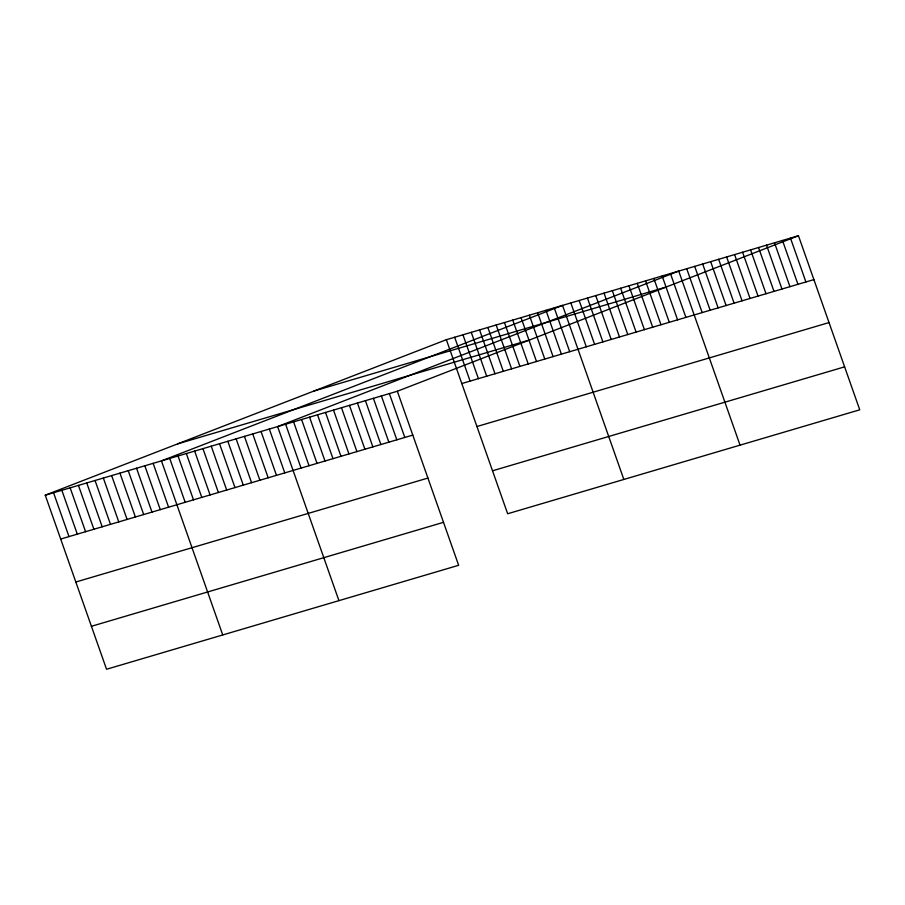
<?xml version="1.0" encoding="UTF-8"?>
<svg xmlns="http://www.w3.org/2000/svg" width="905" height="905" viewBox="0 0 905 905"><rect width="100%" height="100%" fill="white"/><g stroke="black" fill="none" stroke-linecap="round" stroke-linejoin="round"><path stroke-width="1.36" d="M45.25 495.193L397.34 391.243L458.643 565.297L106.552 669.259L45.25 495.193L446.357 339.703L798.448 235.741L859.75 409.807L507.66 513.757L446.357 339.703M397.34 391.243L798.448 235.741M313.99 391.017L666.091 287.055M177.618 443.88L529.708 339.929M461.799 383.562L813.9 279.6M60.692 539.052L412.793 435.101M476.935 426.527L829.025 322.576M75.828 582.017L427.918 478.066M492.524 470.792L844.614 366.842M91.416 626.294L443.507 522.332M790.472 238.106L805.914 281.964M782.486 240.459L797.939 284.317M774.51 242.811L789.952 286.67M766.535 245.165L781.977 289.034M758.548 247.529L773.99 291.387M750.573 249.882L766.015 293.74M742.586 252.235L758.028 296.093M734.611 254.599L750.053 298.458M726.625 256.952L742.066 300.811M718.649 259.305L734.091 303.164M710.663 261.658L726.104 305.528M702.687 264.022L718.129 307.881M694.701 266.375L710.142 310.234M686.725 268.728L702.167 312.587M740.041 445.147L678.739 271.093L277.631 426.583L338.934 600.649M670.447 273.536L685.888 317.395M662.143 275.991L677.585 319.85M653.84 278.435L669.293 322.304M645.548 280.889L660.989 324.748M637.244 283.344L652.686 327.203M628.941 285.788L644.394 329.646M620.649 288.243L636.091 332.101M612.346 290.686L627.787 334.556M604.042 293.141L619.495 336.999M595.75 295.596L611.192 339.454M587.447 298.039L602.888 341.898M579.143 300.494L594.596 344.353M570.851 302.949L586.293 346.807M623.85 479.458L562.548 305.392L161.441 460.883L222.743 634.948M554.245 307.847L569.698 351.706M545.953 310.291L561.394 354.149M537.649 312.745L553.091 356.604M529.357 315.2L544.799 359.059M521.054 317.644L536.495 361.502M512.75 320.099L528.203 363.957M504.458 322.542L519.9 366.401M496.155 324.997L511.597 368.855M487.852 327.452L503.304 371.31M479.56 329.895L495.001 373.754M471.256 332.35L486.698 376.209M462.953 334.793L478.406 378.652M454.661 337.248L470.102 381.107M389.365 393.596L404.807 437.454M381.378 395.949L396.831 439.807M373.403 398.313L388.845 442.172M365.416 400.666L380.869 444.525M357.441 403.019L372.883 446.878M349.466 405.372L364.907 449.231M341.479 407.736L356.921 451.595M333.504 410.089L348.945 453.948M325.517 412.442L340.959 456.301M317.542 414.807L332.983 458.665M309.555 417.16L324.997 461.018M301.58 419.513L317.022 463.371M293.593 421.866L309.035 465.724M285.618 424.23L301.06 468.089M269.328 429.038L284.781 472.896M261.036 431.481L276.478 475.34M252.733 433.936L268.185 477.795M244.441 436.38L259.882 480.238M236.137 438.835L251.579 482.693M227.834 441.289L243.287 485.148M219.542 443.733L234.983 487.591M211.238 446.188L226.68 490.046M202.935 448.631L218.388 492.501M194.643 451.086L210.084 494.945M186.34 453.541L201.781 497.399M178.036 455.984L193.489 499.843M169.744 458.439L185.186 502.298M153.137 463.337L168.59 507.196M144.845 465.792L160.287 509.651M136.542 468.236L151.983 512.094M128.239 470.691L143.691 514.549M119.946 473.145L135.388 517.004M111.643 475.589L127.096 519.447M103.351 478.044L118.793 521.902M95.048 480.487L110.489 524.346M86.744 482.942L102.197 526.801M78.452 485.397L93.894 529.255M70.149 487.84L85.59 531.699M61.845 490.295L77.298 534.154M53.553 492.739L68.995 536.597"/></g></svg>
